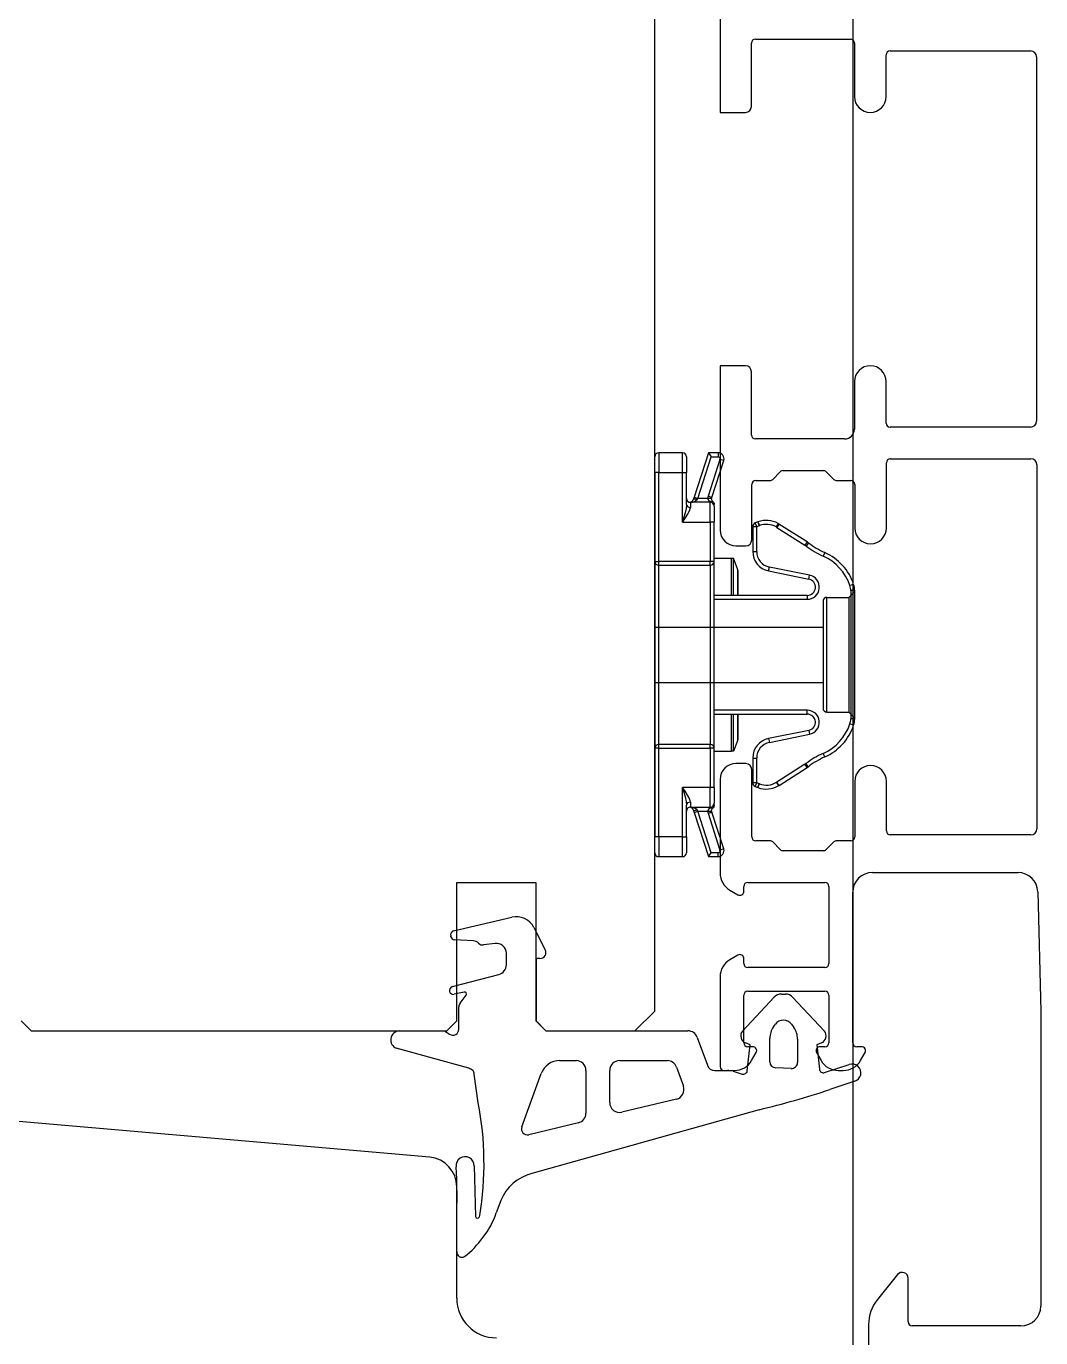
# Model space of a CAD drawing. Header units: centimetres. Extents: x 0.3 to 84.3, y 0.3 to 59.7.
# Drawn here: x 62.6139 to 62.7164, y 13.7373 to 13.8698 of the extents above; entities that cross this region are included whole.
import ezdxf

# ---------------------------------------------------------------- set-up
doc = ezdxf.new("R2010")
doc.units = ezdxf.units.CM
doc.linetypes.add('AUSGEZOGEN', pattern=[0])
doc.layers.add('Fenster', color=7, linetype='AUSGEZOGEN', lineweight=35)

msp = doc.modelspace()

# ---------------------------------------------------------------- linework, layer by layer
at = {"layer": 'Fenster', "color": 7, "linetype": 'AUSGEZOGEN', "lineweight": 25}
for p, q in [((62.697398605443, 15.53837461371404), (62.69739818294969, 12.15822411955887)), ((62.67739839483889, 13.77029936838212), (62.67739839483889, 13.92629936489525)), ((62.68399839497459, 13.87769936840232), (62.68399839497459, 13.86969936858114)), ((62.68399839497459, 13.86969936858114), (62.68399839497459, 13.86109936148091)), ((62.68756844118329, 13.86849936131553), (62.69716844096872, 13.86849936617714)), ((62.68716844119224, 13.86169936146753), (62.68716844119224, 13.86809936132445)), ((62.69756844095977, 13.86809936618606), (62.69756844095977, 13.86269936144518)), ((62.70076844088825, 13.86269936144518), (62.70076844088825, 13.86689936621292)), ((62.70116844087933, 13.86729936620395), (62.71536844034284, 13.86729936620395)), ((62.71596844032939, 13.86669936621734), (62.71596844032939, 13.82989936703993)), ((62.68399839497459, 13.86109936148091), (62.68656844120566, 13.86109936148091)), ((62.68656844120566, 13.83549936691475), (62.68399839497459, 13.83549936691475)), ((62.68399839497459, 13.83549936691475), (62.68399839497459, 13.81889936971657)), ((62.68716844119224, 13.82849936707121), (62.68716844119224, 13.83489936692818)), ((62.69756844095977, 13.83389936695053), (62.69756844095977, 13.82909936705778)), ((62.70076844088825, 13.82969936704435), (62.70076844088825, 13.83389936695053)), ((62.71536844034284, 13.82929936705332), (62.70116844087933, 13.82929936705332)), ((62.69656844098213, 13.82809936708013), (62.68756844118329, 13.82809936708013)), ((62.67739839483889, 13.82469940634401), (62.67739839483889, 13.82629940630827)), ((62.67779839482996, 13.82669940629931), (62.67779839482996, 13.82469940634401)), ((62.6801983947763, 13.82669940629931), (62.67779839482996, 13.82669940629931)), ((62.6801983947763, 13.82469940634401), (62.6801983947763, 13.82669940629931)), ((62.68059839476738, 13.82629940630827), (62.68059839476738, 13.82469940634401)), ((62.68282445323779, 13.82669940629931), (62.6813687104817, 13.82222311366268)), ((62.68174910042177, 13.82209940640205), (62.68311498954817, 13.82629940630827)), ((62.68398858966588, 13.82603755268242), (62.68277982199858, 13.8223206887064)), ((62.68379839469586, 13.82669940629931), (62.68282445323779, 13.82669940629931)), ((62.68282445323779, 13.82669940629931), (62.68311498954817, 13.82629940630827)), ((62.68311498954817, 13.82629940630827), (62.68379839469586, 13.82629940630827)), ((62.68316021193866, 13.82219698144577), (62.68436897960595, 13.82591384542179)), ((62.68379839469586, 13.82669940629931), (62.68379839469586, 13.82629940630827)), ((62.68436897960595, 13.82591384542179), (62.68398858966588, 13.82603755268242)), ((62.70119839459014, 13.82609936955564), (62.71539839405365, 13.82609936955564)), ((62.67739839483889, 13.82469940634401), (62.67739839483889, 13.81572276739567)), ((62.67779839482996, 13.82469940634401), (62.67739839483889, 13.82469940634401)), ((62.67779839482996, 13.81572276739567), (62.67779839482996, 13.82469940634401)), ((62.67779839482996, 13.82469940634401), (62.6801983947763, 13.82469940634401)), ((62.6801983947763, 13.81969940645576), (62.6801983947763, 13.82469940634401)), ((62.6801983947763, 13.82469940634401), (62.68059839476738, 13.82469940634401)), ((62.68059839476738, 13.82148826079774), (62.68059839476738, 13.82469940634401)), ((62.68931555214333, 13.82401652688978), (62.69008123755115, 13.82478221229754)), ((62.69036408025728, 13.82489936958246), (62.69443270931635, 13.82489936958246)), ((62.69471555202261, 13.82478221229744), (62.69548123743044, 13.82401652688973)), ((62.70079839459903, 13.81909936971211), (62.70079839459903, 13.82569936956461)), ((62.71599839404023, 13.82549936956902), (62.71599839404023, 13.78869937039163)), ((62.68719839490308, 13.81789936973891), (62.68719839490308, 13.82349936961373)), ((62.68759839489412, 13.8238993696048), (62.68903270943703, 13.8238993696048)), ((62.6957640801366, 13.8238993696048), (62.69719839467956, 13.8238993696048)), ((62.69759839467061, 13.82349936961373), (62.69759839467061, 13.81909936971211)), ((62.6813687104817, 13.82222311366268), (62.68128824838364, 13.82197569914147)), ((62.6813687104817, 13.82222311366268), (62.68174910042177, 13.82209940640205)), ((62.68166863832371, 13.82197569914147), (62.68174910042177, 13.82209940640205)), ((62.68274102881853, 13.82209940640205), (62.68174910042177, 13.82209940640205)), ((62.68314081534862, 13.82208634029362), (62.68274102881853, 13.82209940640205)), ((62.68274102881853, 13.82209940640205), (62.68274475433616, 13.82204563814275)), ((62.68274475433616, 13.82204563814275), (62.68277910379019, 13.82196374274822)), ((62.68277910379019, 13.82196374274822), (62.68286020286588, 13.82187594949374)), ((62.68316021193866, 13.82219698144577), (62.68277982199858, 13.8223206887064)), ((62.68286020286588, 13.82187594949374), (62.68299839471371, 13.8217922266414)), ((62.68300043179008, 13.82179260054182), (62.68310634915525, 13.82180213984507)), ((62.68310634915525, 13.82180213984507), (62.683193304352, 13.82179378543342)), ((62.68314267810745, 13.82203257203424), (62.68314081534862, 13.82208634029362)), ((62.68315985283448, 13.8219506766397), (62.68314267810745, 13.82203257203424)), ((62.68320040237231, 13.82186288338531), (62.68315985283448, 13.8219506766397)), ((62.68326949829622, 13.82177916053302), (62.68320040237231, 13.82186288338531)), ((62.68045830379626, 13.82063976880022), (62.68034501313591, 13.82021337518136)), ((62.68055591412682, 13.82108620120962), (62.68045830379626, 13.82063976880022)), ((62.6804916314955, 13.82012771372711), (62.68071821281618, 13.82048304174282)), ((62.68059839476738, 13.82148826079774), (62.68055591412682, 13.82108620120962)), ((62.68071821281618, 13.82048304174282), (62.68091343347731, 13.82085506875064)), ((62.68091343347731, 13.82085506875064), (62.68099839475843, 13.82119011840741)), ((62.68299839471371, 13.82169940641107), (62.68099839475843, 13.82169940641107)), ((62.68099839475843, 13.82169940641107), (62.68099839475843, 13.82119011840741)), ((62.68299839471371, 13.8217922266414), (62.68299839471371, 13.82169940641107)), ((62.68299839471371, 13.8217922266414), (62.68299839471371, 13.8217922266414)), ((62.68299839471371, 13.81969940645576), (62.68299839471371, 13.82169940641107)), ((62.683193304352, 13.82179378543342), (62.68328953181632, 13.82175934449351)), ((62.68328953181632, 13.82175934449351), (62.68328953181632, 13.82175934449351)), ((62.68328953181632, 13.82175934449351), (62.68335409701346, 13.82166801099429)), ((62.68335409701346, 13.82166801099429), (62.68338681244286, 13.82158060660327)), ((62.68338681244286, 13.82158060660327), (62.68339838409499, 13.82148796024817)), ((62.68339838409499, 13.82148796024817), (62.68339838409499, 13.82148796024817)), ((62.68339839470479, 13.82129940642003), (62.68339839470479, 13.82148504688076)), ((62.68339839470479, 13.82129940642003), (62.68339839470479, 13.81969940645576)), ((62.68034501313591, 13.82021337518136), (62.6801983947763, 13.81969940645576)), ((62.6801983947763, 13.81969940645576), (62.6804916314955, 13.82012771372711)), ((62.6801983947763, 13.81969940645576), (62.68299839471371, 13.81969940645576)), ((62.68339839470479, 13.81969940645576), (62.68299839471371, 13.81969940645576)), ((62.68299839471371, 13.81969940645576), (62.68299839471371, 13.81572276739567)), ((62.68339839470479, 13.81572276739567), (62.68339839470479, 13.81969940645576)), ((62.68729840046258, 13.81924217125993), (62.68729840046258, 13.81672943669114)), ((62.68729840046258, 13.81924217125993), (62.68769840045363, 13.81924217125993)), ((62.68781897837118, 13.8197137924948), (62.68755895541164, 13.81961707801247)), ((62.68769840045363, 13.81924217125993), (62.68755895541164, 13.81961707801247)), ((62.68769840045363, 13.81924217125993), (62.68795842341321, 13.81933888574236)), ((62.68769840045363, 13.81672943669114), (62.68769840045363, 13.81924217125993)), ((62.68781897837118, 13.8197137924948), (62.68795842341321, 13.81933888574236)), ((62.68782932010237, 13.8197176716009), (62.6879708334906, 13.81934354066948)), ((62.68985542340815, 13.81956444444013), (62.68965925291207, 13.81921585136889)), ((62.68994917012048, 13.81950826193784), (62.68973425028192, 13.81917090536709)), ((62.68973425028192, 13.81917090536709), (62.6925761263383, 13.81736043064666)), ((62.69279104617684, 13.81769778721742), (62.68994917012048, 13.81950826193784)), ((62.68559839493884, 13.81729936975235), (62.68659839491647, 13.81729936975235)), ((62.68729840046258, 13.81672943669114), (62.68769840045363, 13.81672943669114)), ((62.69279104617684, 13.81769778721742), (62.6925761263383, 13.81736043064666)), ((62.69292451379076, 13.81760492230747), (62.69268290042943, 13.81728613871865)), ((62.69457507820163, 13.81662859523472), (62.69441206314561, 13.81626331988055)), ((62.67739839483889, 13.81572276739567), (62.67739839483889, 13.7968760174339)), ((62.67739839483889, 13.81572276739567), (62.67779839482996, 13.81572276739567)), ((62.68299839471371, 13.81572276739567), (62.67779839482996, 13.81572276739567)), ((62.67779839482996, 13.81536032989643), (62.67779839482996, 13.81572276739567)), ((62.67779839482996, 13.81536032989643), (62.68299839471371, 13.81536032989643)), ((62.67779839482996, 13.79723845493318), (62.67779839482996, 13.81536032989643)), ((62.68339839470479, 13.81572276739567), (62.68299839471371, 13.81572276739567)), ((62.68299839471371, 13.81536032989643), (62.68299839471371, 13.81572276739567)), ((62.68299839471371, 13.81536032989643), (62.68299839471371, 13.79723845493318)), ((62.68339839470479, 13.81604940653737), (62.68514879483005, 13.81604940653737)), ((62.68339839470479, 13.7968760174339), (62.68339839470479, 13.81572276739567)), ((62.68514879483005, 13.81229937794019), (62.68514879483005, 13.81604940653737)), ((62.68514879483005, 13.81604940653737), (62.68514879483005, 13.81604940653737)), ((62.68516586887013, 13.81604940653737), (62.68516586887013, 13.81604940653737)), ((62.68518545272773, 13.81604940653737), (62.68523840625522, 13.81604940653737)), ((62.68523840625522, 13.81604940653737), (62.68529170896825, 13.81604940653737)), ((62.68529170896825, 13.81604940653737), (62.68531952263278, 13.81604940653737)), ((62.68531952263278, 13.81604940653737), (62.68531952263278, 13.81604940653737)), ((62.68533673335, 13.81604940653737), (62.68533673335, 13.81229937794019)), ((62.68533673335002, 13.81604940653737), (62.68536163037981, 13.81604940653737)), ((62.68578633317556, 13.8148825451959), (62.68536163037981, 13.81604940653737)), ((62.68578633317556, 13.81229937794019), (62.68578633317556, 13.8148825451959)), ((62.68579839465115, 13.81481414116879), (62.68579839465115, 13.81229937794019)), ((62.68889966455797, 13.81476958732569), (62.68897941172992, 13.81516155719878)), ((62.68889966455797, 13.81476958732569), (62.69296386987652, 13.81394271540826)), ((62.69304361704852, 13.81433468528135), (62.68897941172992, 13.81516155719878)), ((62.69296386987652, 13.81394271540826), (62.69304361704852, 13.81433468528135)), ((62.69699839440079, 13.81209935928742), (62.69759839438738, 13.81269935927394)), ((62.69749487648321, 13.81341215569292), (62.69711558007299, 13.81328513511958)), ((62.69759839438738, 13.81277705282651), (62.69719839439631, 13.81277705282651)), ((62.69719839439631, 13.81277705282651), (62.69719839439631, 13.79982168232837)), ((62.69759839438738, 13.79982168232837), (62.69759839438738, 13.81277705282651)), ((62.69279839449467, 13.81229937794019), (62.68339839470479, 13.81229937794019)), ((62.68339839470479, 13.81189937794912), (62.69279839449467, 13.81189937794912)), ((62.69279839449467, 13.81229937794019), (62.69279839449467, 13.81189937794912)), ((62.69439839445889, 13.81169935929629), (62.69439839445889, 13.80089935953766)), ((62.69479839444998, 13.80049935954662), (62.69479839444998, 13.81209935928742)), ((62.69479839444998, 13.81209935928742), (62.69699839440079, 13.81209935928742)), ((62.69699839440079, 13.81209935928742), (62.69699839440079, 13.80049935954662)), ((62.67739839483889, 13.80909935935447), (62.69439839445889, 13.80909935935447)), ((62.67739839483889, 13.80349935947957), (62.69439839445889, 13.80349935947957)), ((62.69279839449467, 13.80069940688045), (62.68339839470479, 13.80069940688045)), ((62.69279839449467, 13.80029940688942), (62.69279839449467, 13.80069940688045)), ((62.68339839470479, 13.80029940688942), (62.69279839449467, 13.80029940688942)), ((62.68514879483005, 13.79654940697324), (62.68514879483005, 13.80029940688942)), ((62.68533673335, 13.80029940688942), (62.68533673335, 13.79654940697324)), ((62.68578633317556, 13.79771626831457), (62.68578633317556, 13.80029940688942)), ((62.68579839465115, 13.80029940688942), (62.68579839465115, 13.79778467234169)), ((62.69479839444998, 13.80049935954662), (62.69699839440079, 13.80049935954662)), ((62.69699839440079, 13.80049935954662), (62.69759839438738, 13.79989935956001)), ((62.69749486497793, 13.79918654510707), (62.69711557086879, 13.79931357255132)), ((62.69759839438738, 13.79982168232837), (62.69719839439631, 13.79982168232837)), ((62.69296406170275, 13.79865416439375), (62.68889966455797, 13.7978272534489)), ((62.68897941172992, 13.79743528357581), (62.69304380887471, 13.79826219452062)), ((62.69296406170275, 13.79865416439375), (62.69304380887471, 13.79826219452062)), ((62.67779839482996, 13.7968760174339), (62.67739839483889, 13.7968760174339)), ((62.67739839483889, 13.7968760174339), (62.67739839483889, 13.78789940716656)), ((62.68299839471371, 13.79723845493318), (62.67779839482996, 13.79723845493318)), ((62.67779839482996, 13.7968760174339), (62.67779839482996, 13.79723845493318)), ((62.67779839482996, 13.7968760174339), (62.68299839471371, 13.7968760174339)), ((62.67779839482996, 13.78789940716656), (62.67779839482996, 13.7968760174339)), ((62.68299839471371, 13.7968760174339), (62.68299839471371, 13.79723845493318)), ((62.68339839470479, 13.7968760174339), (62.68299839471371, 13.7968760174339)), ((62.68299839471371, 13.7968760174339), (62.68299839471371, 13.7928994070548)), ((62.68339839470479, 13.7928994070548), (62.68339839470479, 13.7968760174339)), ((62.68578633317556, 13.79771626831457), (62.68536163037981, 13.79654940697324)), ((62.68889966455797, 13.7978272534489), (62.68897941172992, 13.79743528357581)), ((62.68339839470479, 13.79654940697324), (62.68514879483005, 13.79654940697324)), ((62.68516586887013, 13.79654940697324), (62.68516586887013, 13.79654940697324)), ((62.68523840625522, 13.79654940697324), (62.68518545272773, 13.79654940697324)), ((62.68518545272773, 13.79654940697324), (62.68518545272773, 13.79654940697324)), ((62.68529170896825, 13.79654940697324), (62.68523840625522, 13.79654940697324)), ((62.68531952263278, 13.79654940697324), (62.68529170896825, 13.79654940697324)), ((62.68536163037981, 13.79654940697324), (62.68533673335002, 13.79654940697324)), ((62.68533673335, 13.79654940697324), (62.68533673335, 13.79654940697324)), ((62.68729840046258, 13.7958674040834), (62.68729840046258, 13.79335662988774)), ((62.68729840046258, 13.7958674040834), (62.68769840045363, 13.7958674040834)), ((62.68769840045363, 13.79335662988774), (62.68769840045363, 13.7958674040834)), ((62.69292038010744, 13.79499072749886), (62.69267856990408, 13.79530936180086)), ((62.69457509010713, 13.79597019490798), (62.69441207561803, 13.79633547051513)), ((62.68659839491647, 13.79529937024409), (62.68559839493884, 13.79529937024409)), ((62.68719839490308, 13.78789937040947), (62.68719839490308, 13.79469937025752)), ((62.69257100844468, 13.79523447272555), (62.68974550330162, 13.79343442742711)), ((62.68996042314016, 13.79309707085636), (62.69278592828324, 13.79489711615475)), ((62.69278592828324, 13.79489711615475), (62.69257100844468, 13.79523447272555)), ((62.68299839471371, 13.7928994070548), (62.6801983947763, 13.7928994070548)), ((62.6801983947763, 13.78789940716656), (62.6801983947763, 13.7928994070548)), ((62.68046944897745, 13.7925042196885), (62.6801983947763, 13.7928994070548)), ((62.6801983947763, 13.7928994070548), (62.68033392187688, 13.79242518221531)), ((62.68339839470479, 13.7928994070548), (62.68299839471371, 13.7928994070548)), ((62.68299839471371, 13.7908994070995), (62.68299839471371, 13.7928994070548)), ((62.68339839470479, 13.7928994070548), (62.68339839470479, 13.79129940709059)), ((62.68399839497459, 13.79369937027987), (62.68399839497459, 13.78424689135255)), ((62.68769840045363, 13.79335662988774), (62.68729840046258, 13.79335662988774)), ((62.68755890014136, 13.79298174369737), (62.68769840045363, 13.79335662988774)), ((62.68755890014136, 13.79298174369737), (62.68781909609168, 13.79288492120232)), ((62.68795859640392, 13.79325980739259), (62.68769840045363, 13.79335662988774)), ((62.68781909609168, 13.79288492120232), (62.68795859640392, 13.79325980739259)), ((62.68782923357645, 13.79288111763231), (62.68797076138564, 13.79325524310866)), ((62.68992294152633, 13.79307376980919), (62.68971551801059, 13.79341578658937)), ((62.68996042314016, 13.79309707085636), (62.68974550330162, 13.79343442742711)), ((62.69759839467061, 13.79349937028428), (62.69759839467061, 13.78789937040947)), ((62.70079839459903, 13.78849937039604), (62.70079839459903, 13.79349937028428)), ((62.68033392187688, 13.79242518221531), (62.68045822075104, 13.7919593780704)), ((62.68045822075104, 13.7919593780704), (62.68056404504472, 13.79146521833441)), ((62.68071804672584, 13.79211604956777), (62.68046944897745, 13.7925042196885)), ((62.68056404504472, 13.79146521833441), (62.68059839476738, 13.79111055271279)), ((62.6809296953131, 13.79170424978779), (62.68071804672584, 13.79211604956777)), ((62.68099839475843, 13.79140869510307), (62.6809296953131, 13.79170424978779)), ((62.68099839475843, 13.79140869510307), (62.68099839475843, 13.7908994070995)), ((62.68059839476738, 13.78789940716656), (62.68059839476738, 13.79111055271279)), ((62.68099839475843, 13.7908994070995), (62.68299839471371, 13.7908994070995)), ((62.68128824838364, 13.79062311436901), (62.6813687104817, 13.7903756998478)), ((62.6813687104817, 13.7903756998478), (62.68174910042177, 13.79049940710843)), ((62.6813687104817, 13.7903756998478), (62.68282445323779, 13.78589940721127)), ((62.68174910042177, 13.79049940710843), (62.68166863832371, 13.79062311436901)), ((62.68174910042177, 13.79049940710843), (62.68274102881853, 13.79049940710843)), ((62.68311498954817, 13.78629940720234), (62.68174910042177, 13.79049940710843)), ((62.68274475861286, 13.79055319626787), (62.68274102881853, 13.79049940710843)), ((62.68274102881853, 13.79049940710843), (62.68314081534862, 13.79051247321691)), ((62.68277913902281, 13.7906351254595), (62.68274475861286, 13.79055319626787)), ((62.68285236399691, 13.79071639022782), (62.68277913902281, 13.7906351254595)), ((62.68277982199858, 13.79027812480413), (62.68316021193866, 13.79040183206476)), ((62.68277982199858, 13.79027812480413), (62.68398858966588, 13.7865612608281)), ((62.68293635533346, 13.79077462111591), (62.68285236399691, 13.79071639022782)), ((62.68299839471371, 13.79080658686908), (62.68293635533346, 13.79077462111591)), ((62.68299839471371, 13.7908994070995), (62.68299839471371, 13.79080658686908)), ((62.68310635155321, 13.7907966736776), (62.68300043188768, 13.79080621295098)), ((62.68300043188768, 13.79080621295098), (62.68300043188768, 13.79080621295098)), ((62.68319330473742, 13.79080502815332), (62.68310635155321, 13.7907966736776)), ((62.68314081534862, 13.79051247321691), (62.68314268024577, 13.79056626237639)), ((62.68314268024577, 13.79056626237639), (62.6831598704508, 13.79064819156797)), ((62.6831598704508, 13.79064819156797), (62.68319648293781, 13.79072945633634)), ((62.68436897960595, 13.78668496808873), (62.68316021193866, 13.79040183206476)), ((62.68328953181632, 13.79083946901697), (62.68319330473742, 13.79080502815332)), ((62.68319648293781, 13.79072945633634), (62.68323847860608, 13.79078768722443)), ((62.68323847860608, 13.79078768722443), (62.68326949829603, 13.79081965297733)), ((62.68326949829622, 13.79081965297756), (62.68328953181632, 13.79083946901697)), ((62.68335811460938, 13.79093883352967), (62.68328953181632, 13.79083946901697)), ((62.68339338713476, 13.79105067162051), (62.68335811460938, 13.79093883352967)), ((62.68339838409499, 13.79111085326231), (62.68339338713476, 13.79105067162051)), ((62.68339839470479, 13.79111376662973), (62.68339839470479, 13.79129940709059)), ((62.68339839470479, 13.79111376662973), (62.68339839470479, 13.79111376662973)), ((62.67739839483889, 13.78629940720234), (62.67739839483889, 13.78789940716656)), ((62.67779839482996, 13.78789940716656), (62.67739839483889, 13.78789940716656)), ((62.6801983947763, 13.78789940716656), (62.67779839482996, 13.78789940716656)), ((62.67779839482996, 13.78789940716656), (62.67779839482996, 13.78589940721127)), ((62.6801983947763, 13.78789940716656), (62.68059839476738, 13.78789940716656)), ((62.6801983947763, 13.78589940721127), (62.6801983947763, 13.78789940716656)), ((62.68059839476738, 13.78789940716656), (62.68059839476738, 13.78629940720234)), ((62.68903270943703, 13.7874993704184), (62.68759839489412, 13.7874993704184)), ((62.69008123755115, 13.78661652772566), (62.68931555214333, 13.78738221313343)), ((62.69548123743044, 13.78738221313352), (62.69471555202261, 13.78661652772576)), ((62.69719839467956, 13.7874993704184), (62.6957640801366, 13.7874993704184)), ((62.71539839405365, 13.78809937040501), (62.70119839459014, 13.78809937040501)), ((62.68282445323779, 13.78589940721127), (62.68311498954817, 13.78629940720234)), ((62.68379839469586, 13.78629940720234), (62.68311498954817, 13.78629940720234)), ((62.68379839469586, 13.78589940721127), (62.68379839469586, 13.78629940720234)), ((62.68436897960595, 13.78668496808873), (62.68398858966588, 13.7865612608281)), ((62.69443270931635, 13.78649937044075), (62.69036408025728, 13.78649937044075)), ((62.67779839482996, 13.78589940721127), (62.6801983947763, 13.78589940721127)), ((62.68282445323779, 13.78589940721127), (62.68379839469586, 13.78589940721127)), ((62.69939839463033, 13.78429937048996), (62.71409901364148, 13.78429937048996)), ((62.65739839528593, 13.76929936840448), (62.65739839528593, 13.78329936809155)), ((62.65739839528593, 13.78329936809155), (62.66539839510712, 13.78329936809155)), ((62.66539839510712, 13.78329936809155), (62.66539839510712, 13.76929936840448)), ((62.68499839495222, 13.78251484058369), (62.68579839493432, 13.78205296037854)), ((62.6863983949209, 13.78239937053241), (62.6863983949209, 13.78289937052123)), ((62.68679839491198, 13.78329937051231), (62.69459839473766, 13.78329937051231)), ((62.69499839472871, 13.78289937052123), (62.69499839472871, 13.77509937069558)), ((62.69739839467505, 13.7670993708744), (62.69739839467505, 13.78229937053465)), ((62.71609839403801, 13.78234914855694), (62.71639839403131, 13.77029937080288)), ((62.65707774412148, 13.77839375855392), (62.66294557314921, 13.77977812752575)), ((62.66518548663553, 13.77874217781341), (62.66633901699375, 13.77648648424629)), ((62.65680355844768, 13.77781393198802), (62.65678028064153, 13.77791259801548)), ((62.65907665703944, 13.77739224010202), (62.65716895652812, 13.77750649601112)), ((62.66127484237482, 13.77712928114898), (62.66010888186415, 13.77697644074469)), ((62.66240481581771, 13.77497585573019), (62.66240481581773, 13.77613776369899)), ((62.66580481574169, 13.77561330115959), (62.66560481574617, 13.77561330115959)), ((62.68579839493432, 13.77594578083818), (62.68499839495222, 13.77548390063317)), ((62.6863983949209, 13.77509937069558), (62.6863983949209, 13.77559937068441)), ((62.66540481575063, 13.77541330116401), (62.66540481575063, 13.76929894127052)), ((62.69459839473766, 13.77469937070455), (62.68679839491198, 13.77469937070455)), ((62.65695738313665, 13.77277002808338), (62.66165957919836, 13.77400885232446)), ((62.68399839497459, 13.77375184986431), (62.68399839497459, 13.76469937092807)), ((62.65814368958581, 13.7722231549858), (62.65714930468675, 13.77199348696777)), ((62.65772789150321, 13.77109501767305), (62.65834767249197, 13.77190693021517)), ((62.68625300028616, 13.76827035645256), (62.68947069243595, 13.77170597335385)), ((62.6863983949209, 13.7670993708744), (62.6863983949209, 13.7718993707671)), ((62.68679839491198, 13.77229937075818), (62.69459839473766, 13.77229937075818)), ((62.69020056859955, 13.77202239397175), (62.69060056859223, 13.77202239397175)), ((62.69133044475115, 13.77170597335712), (62.69454813693412, 13.76827035645857)), ((62.69499839472871, 13.7718993707671), (62.69499839472871, 13.7670993708744)), ((62.65760481592497, 13.76846124836971), (62.65760481592497, 13.77073095299111)), ((62.6753983948836, 13.76829936842683), (62.67739839483889, 13.77029936838212)), ((62.71639839403131, 13.77029937080288), (62.71639839403131, 13.74049937146892)), ((62.61339839626941, 13.76929936840448), (62.61439839624705, 13.76829936842683)), ((62.65639839530827, 13.76829936842683), (62.65739839528593, 13.76929936840448)), ((62.66539839510712, 13.76929936840448), (62.66639839508476, 13.76829936842683)), ((62.66540481575063, 13.76929894127052), (62.66640438858423, 13.76829936843692)), ((62.68939506261344, 13.76870198250586), (62.68958773118862, 13.76897188796966)), ((62.69121554328103, 13.76897188797403), (62.69145515351416, 13.76863622292058)), ((62.61439839624705, 13.76829936842683), (62.65639839530827, 13.76829936842683)), ((62.65155983411487, 13.76829936843683), (62.6561590417308, 13.76829936843683)), ((62.6561590417308, 13.76829936843683), (62.65667511806161, 13.7679599507595)), ((62.66639839508476, 13.76829936842683), (62.6753983948836, 13.76829936842683)), ((62.66640438858423, 13.76829936843692), (62.68075363614911, 13.76829936843692)), ((62.68169332874892, 13.76764138859494), (62.68271829441795, 13.76482531856355)), ((62.68902288518507, 13.76517117997223), (62.68902287469977, 13.76753998947529)), ((62.69182734143402, 13.76747422989202), (62.6918273519031, 13.76510542038896)), ((62.65860629278649, 13.7645168338176), (62.65128419057983, 13.76653663226752)), ((62.68703584041433, 13.76687590889688), (62.68655445609067, 13.76708515832406)), ((62.6867448869202, 13.76427064456302), (62.68703584041433, 13.76687590889688)), ((62.68729839490078, 13.76669937088337), (62.68679839491198, 13.76669937088337)), ((62.69424668113868, 13.7670851583277), (62.69376529681662, 13.76687590889688)), ((62.69376529681662, 13.76687590889688), (62.69404028369382, 13.76441324753273)), ((62.69459839473766, 13.76669937088337), (62.69409839474883, 13.76669937088337)), ((62.69829839465491, 13.76669937088337), (62.69779839466609, 13.76669937088337)), ((62.66780229380014, 13.76529935656831), (62.66944762641821, 13.7652993384289)), ((62.67384762631985, 13.7652993384289), (62.67865302452788, 13.7652993384289)), ((62.68718292484957, 13.76529937091463), (62.68764480505459, 13.76609937089674)), ((62.69375198459494, 13.76609937089674), (62.69421386480009, 13.76529937091463)), ((62.69456458896223, 13.76407825838824), (62.69703974343105, 13.76490537466448)), ((62.69818292460371, 13.76529937091463), (62.69864480480872, 13.76609937089674)), ((62.65956976873841, 13.76103078864467), (62.65916857233881, 13.76393009640642)), ((62.6639700120272, 13.75859300892162), (62.66592189640637, 13.76398060947554)), ((62.67044762639587, 13.76429933845125), (62.67044762639587, 13.7599850998276)), ((62.67284762634221, 13.76104625742473), (62.67284762634221, 13.76429933845125)), ((62.67959271712768, 13.76464135858692), (62.68029341908661, 13.76271619577697)), ((62.68347004849777, 13.76429893469004), (62.68474599151229, 13.76429893469608)), ((62.68439839496562, 13.76429937093699), (62.68545087408069, 13.76429937093699)), ((62.68532034460503, 13.76421469003749), (62.68623359665015, 13.76394089247652)), ((62.69117825200874, 13.76450743277797), (62.68962288517489, 13.76457117998889)), ((62.69594591556894, 13.76429937093699), (62.69645087383483, 13.76429937093699)), ((62.69760569534724, 13.76320263297144), (62.69508447121974, 13.76236914634237)), ((62.67958817674491, 13.76140204754702), (62.67408207657801, 13.76007412933041)), ((62.68793571128393, 13.76032922777699), (62.66498566255097, 13.75388692489737)), ((62.6546598625754, 13.75552499769655), (62.61159839630963, 13.7592923878296)), ((62.66968207667633, 13.75901297173328), (62.6646748014002, 13.75780535620629)), ((62.65739839523977, 13.75332320786943), (62.65732767442197, 13.75456555563892)), ((62.6591647446796, 13.75466499547984), (62.65929576261811, 13.74954187479371)), ((62.65739839528593, 13.74128540743363), (62.65739839528593, 13.75253641366913)), ((62.66184006140533, 13.75115385134295), (62.66137538292283, 13.74993164627713)), ((62.65739839523977, 13.74872970569422), (62.65739839523977, 13.74974007589099)), ((62.65968218796151, 13.74950784309026), (62.65972025092546, 13.74964284165167)), ((62.70193210699691, 13.74367696120171), (62.69988981077354, 13.74115493540271)), ((62.70299839454989, 13.73889936907394), (62.70299839454989, 13.74329936897557)), ((62.69899839463931, 13.73863765389478), (62.69899839463931, 13.73166505709142)), ((62.71439839407601, 13.73849936908287), (62.70339839454093, 13.73849936908287))]:
    msp.add_line(p, q, dxfattribs=at)
for centre, radius, start, end in [((62.68756844118329, 13.86809936132444), 0.0003999999910607585, 90, 180), ((62.69716844096872, 13.86809936618605), 0.0003999999910571205, 0, 90), ((62.70116844087931, 13.86689936621291), 0.0003999999910607585, 90, 180), ((62.71536844034284, 13.86669936621733), 0.0005999999865911377, 0, 90), ((62.68656844120565, 13.86169936146752), 0.0005999999865911377, 270, 0), ((62.69916844092402, 13.86269936144517), 0.001599999964239396, 180, 0), ((62.68656844120565, 13.83489936692817), 0.0005999999865874998, 0, 90), ((62.69916844092402, 13.83389936695052), 0.001599999964235758, 0, 180), ((62.71536844034284, 13.82989936703993), 0.0005999999865874998, 270, 0), ((62.68756844118329, 13.8284993670712), 0.0003999999910571205, 180, 270), ((62.69656844098213, 13.82909936705776), 0.0009999999776482583, 270, 0), ((62.70116844087931, 13.82969936704434), 0.0003999999910571205, 180, 270), ((62.67779839482998, 13.82629940630826), 0.0003999999910607585, 90, 180), ((62.68019839477629, 13.82629940630826), 0.0003999999910607585, 0, 90), ((62.68379839469586, 13.82609940631263), 0.0005999999865874998, 341.9848681349995, 90), ((62.68379839469586, 13.82609940631263), 0.0001999999955303792, 341.9848681353064, 90), ((62.70119839459014, 13.8256993695646), 0.0003999999910607585, 90, 180), ((62.71539839405366, 13.82549936956902), 0.0005999999865911377, 0, 90), ((62.6903640802573, 13.82449936959137), 0.0003999999910607585, 90, 135.0000000003598), ((62.69443270931635, 13.82449936959123), 0.0003999999912499334, 44.9999999962217, 90), ((62.68759839489412, 13.82349936961372), 0.0003999999910607585, 90, 180), ((62.68903270943702, 13.82429936959606), 0.0003999999912499334, 270, 315.0000000039582), ((62.6957640801366, 13.82429936959588), 0.0003999999910571205, 224.9999999994602, 270), ((62.69719839467956, 13.82349936961372), 0.0003999999910607585, 0, 90), ((62.68099839475843, 13.82209940640204), 0.0003999999910571205, 180, 270), ((62.68090785844356, 13.82209940640204), 0.0003999999910571205, 276.4981075267559, 341.9848681356447), ((62.68354060187875, 13.82207327418513), 0.0007999999821178789, 161.9848681344831, 178.1280847869613), ((62.68354060187875, 13.82207327418513), 0.0003999999910571205, 161.9848681343621, 178.1280847871655), ((62.68299839471371, 13.82129940642002), 0.0003999999910607585, 0, 90), ((62.68769840045363, 13.81924217125992), 0.0003999999910607585, 110.4024797746587, 180), ((62.68712175316124, 13.82158832625763), 0.001999999955347448, 290.4024797742329, 290.718904998741), ((62.6886784004317, 13.81747288601263), 0.002399999946357275, 60.63139832538593, 110.7189049985368), ((62.68712175316148, 13.82158832625705), 0.002399999945731543, 290.4024797741612, 290.718904998713), ((62.6886784004317, 13.81747288601263), 0.001999999955296517, 60.63139832547092, 110.718904998638), ((62.68887457092781, 13.81782147908392), 0.001599999964239396, 57.49999999988803, 60.6313983252173), ((62.68887457092781, 13.81782147908392), 0.001999999955303793, 57.50000000002666, 60.6313983255957), ((62.68559839493883, 13.81889936971656), 0.001599999964235758, 180, 270), ((62.68659839491647, 13.81789936973891), 0.0005999999865874998, 270, 0), ((62.69919839463485, 13.8190993697121), 0.001599999964235758, 180, 0), ((62.68929840041788, 13.81672943669113), 0.001999999955296517, 180, 258.4999999999159), ((62.68929840041788, 13.81672943669113), 0.001599999964239396, 180, 258.5000000002879), ((62.69171644698419, 13.81601100436351), 0.001599999964239396, 52.84068068501677, 57.49999999995639), ((62.69799839437844, 13.82429937767196), 0.008799999803307583, 232.8406806851777, 245.9497526504416), ((62.69171644698419, 13.81601100436351), 0.001999999955303793, 52.84068068510344, 57.50000000002666), ((62.69799839437844, 13.82429937767196), 0.008399999812246824, 232.840680685172, 245.9497526504017), ((62.69237437494518, 13.81169737795366), 0.005399999879298411, 18.51491082807775, 65.94975265043276), ((62.69237437494518, 13.81169737795366), 0.004999999888241291, 18.51491082802764, 65.94975265044745), ((62.68559839465561, 13.81481414116878), 0.0001999999955267413, 0, 20.00000000080716), ((62.6927983944947, 13.81312937792163), 0.001229999972506921, 270, 78.50000000039849), ((62.6927983944947, 13.81312937792163), 0.0008299999814461626, 270, 78.50000000028886), ((62.6955983944321, 13.8127770528265), 0.001599999964235758, 0, 18.51491082805997), ((62.6955983944321, 13.8127770528265), 0.001999999955296517, 0, 18.51491082807589), ((62.69479839445, 13.81169935929628), 0.0003999999910607585, 90, 180), ((62.6927983944947, 13.7994684447362), 0.001230962144203544, 281.4999999998543, 90), ((62.69479839445, 13.80089935953765), 0.0003999999910607585, 180, 270), ((62.6927983944947, 13.7994684447362), 0.0008309621531427853, 281.4999999995566, 90), ((62.69237439450417, 13.80090141560467), 0.004999999888241291, 294.0501584233231, 341.4840512504953), ((62.6955983944321, 13.79982168232836), 0.001599999964239396, 341.484051250495, 0), ((62.6955983944321, 13.79982168232836), 0.001999999955296517, 341.4840512504306, 0), ((62.69237439450417, 13.80090141560467), 0.005399999879298412, 294.050158423344, 341.4840512504954), ((62.68559839465561, 13.79778467234168), 0.0001999999955303792, 339.999999999671, 0), ((62.68929840041788, 13.79586740408339), 0.001999999955296517, 101.500000000084, 180), ((62.68929840041788, 13.79586740408339), 0.001599999964239396, 101.4999999997121, 180), ((62.69171132909055, 13.79658389900864), 0.001599999964235758, 302.5000000001803, 307.1947065207474), ((62.69799839437844, 13.78829940715763), 0.008799999803303945, 114.0501584233506, 127.1947065205969), ((62.69799839437844, 13.78829940715763), 0.008399999812246827, 114.050158423427, 127.194706520609), ((62.68559839493883, 13.79369937027986), 0.001599999964235758, 90, 180), ((62.68659839491647, 13.79469937025751), 0.0005999999865874997, 0, 90), ((62.69171132909055, 13.79658389900864), 0.001999999955300155, 302.500000000028, 307.1947065207054), ((62.69919839463485, 13.79349937028427), 0.001599999964239396, 0, 180), ((62.68769840045363, 13.79335662988773), 0.0003999999910607585, 180, 249.5890732181092), ((62.68712159453023, 13.79101049025011), 0.001999999955663953, 69.27888650246608, 69.58907321797633), ((62.68867840043174, 13.79512587049052), 0.002399999946357275, 249.278886502288, 301.2356282796314), ((62.68712159453032, 13.79101049025038), 0.002399999946459138, 69.27888650230504, 69.58907321800946), ((62.68867840043174, 13.79512587049052), 0.001999999955296517, 249.278886502418, 301.2356282795374), ((62.68888582394752, 13.79478385371025), 0.00159999996423212, 301.2356282794623, 302.4999999999999), ((62.68888582394752, 13.79478385371025), 0.001999999955285602, 301.2356282796693, 302.4999999998488), ((62.68099839475843, 13.79049940710842), 0.0003999999910607585, 90, 180), ((62.68090785844356, 13.79049940710842), 0.0003999999910607585, 18.01513186435524, 83.5018924733017), ((62.68354060187875, 13.79052553932537), 0.0007999999821178789, 181.8719152130387, 198.015131865275), ((62.68299839471371, 13.79129940709058), 0.0003999999910607585, 270, 0), ((62.68354060187875, 13.79052553932537), 0.0003999999910607585, 181.8719152127678, 198.0151318653959), ((62.71539839405366, 13.78869937039162), 0.0005999999865911377, 270, 0), ((62.68759839489412, 13.78789937040946), 0.0003999999910571205, 180, 270), ((62.68903270943702, 13.78709937042717), 0.0003999999912462954, 44.99999999586186, 90), ((62.6957640801366, 13.78709937042735), 0.0003999999910571205, 90, 135.0000000005398), ((62.69719839467956, 13.78789937040946), 0.0003999999910607585, 270, 0), ((62.70119839459014, 13.78849937039604), 0.0003999999910607585, 180, 270), ((62.67779839482998, 13.78629940720233), 0.0003999999910607585, 180, 270), ((62.68019839477629, 13.78629940720233), 0.0003999999910607585, 270, 0), ((62.68379839469586, 13.78649940719783), 0.0005999999865911377, 270, 18.01513186500051), ((62.68379839469586, 13.78649940719783), 0.0001999999955303793, 270, 18.01513186469359), ((62.6903640802573, 13.78689937043182), 0.0003999999910571205, 225.0000000005397, 270), ((62.69443270931635, 13.78689937043205), 0.0003999999912462954, 270, 315.0000000037783), ((62.68599839492988, 13.78424689135253), 0.001999999955296517, 180, 239.9999999999039), ((62.69939839463036, 13.78229937053465), 0.001999999955296517, 90, 180), ((62.71409901364152, 13.7822993705346), 0.00199999995532562, 1.426182597845157, 90), ((62.68599839492985, 13.7823993705324), 0.0003999999910825863, 240.0000000065084, 0), ((62.68679839491198, 13.78289937052122), 0.0003999999910571205, 90, 180), ((62.69459839473766, 13.78289937052122), 0.0003999999910571205, 0, 90), ((62.66340481579535, 13.77783156747955), 0.001999999955292879, 27.08457157749126, 103.2747787874387), ((62.65716959265072, 13.77800444654467), 0.0003999999910571205, 103.2747787874504, 193.274778787392), ((62.65719287045694, 13.77790578051726), 0.0003999999910571205, 193.2747787868966, 266.5725381169751), ((62.6590288291818, 13.77659367108971), 0.0007999999821106029, 44.29421033606442, 86.57253811595915), ((62.66003089778502, 13.77757135121469), 0.0005999999865984138, 224.2942103358452, 277.4680591455547), ((62.66140481584009, 13.77613776369898), 0.00099999997764462, 0, 97.46805914622516), ((62.66560481574617, 13.77541330116399), 0.0001999999955267413, 90, 180), ((62.66580481574169, 13.77621330114616), 0.0005999999865947758, 270, 27.08457157606951), ((62.6859983949299, 13.7737518498643), 0.001999999955321982, 120.0000000005976, 180), ((62.68599839492988, 13.77559937068439), 0.0003999999910571205, 0, 120.0000000000706), ((62.66140481584005, 13.77497585573018), 0.0009999999776482583, 284.7595638140297, 0), ((62.68679839491198, 13.77509937069557), 0.0003999999910571205, 180, 270), ((62.69459839473766, 13.77509937069557), 0.0003999999910571205, 270, 0), ((62.65705928847996, 13.7723832267211), 0.0003999999910607585, 104.7595638143715, 283.0052610162422), ((62.65818869768922, 13.77202828510912), 0.0001999999955303792, 322.6433592426264, 103.0052610162422), ((62.68679839491198, 13.77189937076709), 0.0003999999910571205, 90, 180), ((62.69020056859954, 13.77102239399409), 0.0009999999776482583, 90, 136.8760147833717), ((62.69060056859065, 13.77102239399409), 0.0009999999776482583, 43.1239854727371, 90), ((62.69459839473766, 13.77189937076709), 0.0003999999910571205, 0, 90), ((62.65820481591157, 13.7707309529911), 0.0005999999865911377, 142.6433592431657, 180), ((62.69040163723638, 13.76839089149748), 0.0009999999776482583, 35.52066096658276, 144.4793393402887), ((62.65164440505592, 13.76738322423911), 0.0009200393660986376, 95.27413063071516, 246.9508437463317), ((62.65700481593838, 13.7684612483697), 0.0005999999865874998, 236.6675241907267, 0), ((62.68075363614911, 13.76729936845917), 0.0009999999776482583, 20.00000000013766, 90), ((62.68686280498787, 13.76779452382806), 0.000773484622167272, 142.0349661050416, 246.5062498206318), ((62.69102287465508, 13.76753998948601), 0.001999999955296517, 144.4793366826316, 180), ((62.68982734147875, 13.767474229892), 0.001999999955296517, 0, 35.52066362400936), ((62.6939383322361, 13.76779452382938), 0.0007734846221672721, 293.4937506167961, 37.96503433178272), ((62.68679839491198, 13.76709937087438), 0.0003999999910571205, 180, 270), ((62.68729839490081, 13.76629937089227), 0.0003999999910607585, 330.0000000001157, 90), ((62.69409839474881, 13.76629937089227), 0.0003999999910825863, 90, 209.9999999934575), ((62.69459839473766, 13.76709937087438), 0.0003999999910571205, 270, 0), ((62.69779839466611, 13.76709937087438), 0.0003999999910571205, 180, 270), ((62.69829839465493, 13.76629937089227), 0.0003999999910607585, 330.0000000006245, 90), ((62.66780229380014, 13.76329935661301), 0.001999999955296517, 90, 160.0849553018721), ((62.66944762641821, 13.76429933845124), 0.0009999999776482583, 0, 90), ((62.67384762631985, 13.76429933845124), 0.0009999999776482583, 90, 180), ((62.67865302452788, 13.76429933845124), 0.0009999999776482583, 20.00000000004204, 90), ((62.68347004849777, 13.76509893467204), 0.0007999999821178789, 199.9999999998507, 270), ((62.68545087408072, 13.76629937089227), 0.001999999955296517, 270, 329.9999999999667), ((62.6896228851717, 13.7651711799755), 0.0005999999865874998, 180, 270), ((62.69122735191652, 13.76510542038895), 0.0005999999865874998, 265.3060551366528, 0), ((62.69594591556893, 13.76629937089227), 0.001999999955296517, 210.0000000000333, 270), ((62.69645087383486, 13.76629937089227), 0.001999999955321982, 270, 329.9999999994651), ((62.6973240915282, 13.76405445988516), 0.0008971676553876089, 288.293269845081, 108.4779548379937), ((62.65782245509518, 13.76267683428095), 0.001999999955296517, 53.67751081282379, 66.92605107223521), ((62.65877018222344, 13.76396594761031), 0.0003999999910607585, 354.8577927460908, 54.03948280334705), ((62.65877018222392, 13.76396594760994), 0.0003999999910534826, 53.67751089688675, 54.03948288820366), ((62.68439839496563, 13.76469937092806), 0.0003999999910607585, 180, 270), ((62.68474599152187, 13.76229893474078), 0.001999999955300155, 73.31100465489511, 90), ((62.68634846726562, 13.76432404353617), 0.0003999999910571205, 253.3110048328012, 352.328257139236), ((62.69443781306292, 13.76445763664832), 0.0003999999910571205, 186.3713957511542, 288.4779548422939), ((62.67935372648681, 13.76237417564134), 0.0009999999776482583, 283.559219905009, 19.99999999994639), ((62.6668351880536, 13.8478207562658), 0.08999999798834325, 283.5592199055541, 288.2932698445868), ((62.62753290933036, 13.75491248061993), 0.03261585586513385, 350.7021502765472, 10.81199312920413), ((62.67384762631985, 13.76104625742472), 0.0009999999776482583, 180, 283.5592199054049), ((62.66944762641821, 13.75998509982759), 0.0009999999776482583, 283.5592199057767, 0), ((62.66453413124535, 13.75838863306284), 0.0005999999865874998, 160.0849553019414, 283.5592199056766), ((62.65824383126834, 13.75465921239533), 0.0009209315692089016, 0.3597971021888458, 185.8369483688226), ((62.65439839535298, 13.75253641366911), 0.002999999932944775, 0, 84.99999999995194), ((62.59974247026627, 13.75153164188027), 0.05768375328668121, 358.2201976429236, 1.779802357079864), ((62.66609709474982, 13.74943099973984), 0.004592444941678033, 104.0053903195985, 157.9664713542268), ((62.65949197803194, 13.74955895466846), 0.0001969573830643415, 184.9748602062198, 344.9592614228263), ((62.65445147658795, 13.75203308493069), 0.007235780769793062, 320.3632525031244, 343.1167055206322), ((62.53965755437676, 13.74803541516816), 0.1177428878805538, 359.426853691799, 0.3378560535243997), ((62.59534027578932, 13.74614994300941), 0.06205831058170855, 359.8577986727386, 0.6533806590158469), ((62.65246460303988, 13.75280515476283), 0.00928281794292112, 308.0040016740488, 324.520125735804), ((62.65792866885216, 13.74595888839657), 0.0005315652144820461, 176.0050468264965, 298.2399897962418), ((62.70239839456333, 13.74329936897556), 0.0005999999865474821, 0, 140.9999999999414), ((62.66139839519651, 13.74128540743363), 0.003999999910593033, 180, 270), ((62.7029983945499, 13.73863765389478), 0.003999999910593033, 140.9999999999922, 180), ((62.71439839407601, 13.74049937146891), 0.001999999955296517, 270, 0), ((62.70339839454093, 13.73889936907393), 0.0003999999910607585, 180, 270)]:
    msp.add_arc(centre, radius, start, end, dxfattribs=at)
for centre, major_axis, ratio, start_param, end_param in [((62.68090785844356, 13.82209940640204), (-0.0007999999821178789, -3.810013217584864e-18), 0.4999999999977264, 1.646315018511942, 2.827169287363707), ((62.68166863832372, 13.82185199188084), (0.0003803899400841487, -0.0001237072606161456), 0.2954608359410786, 1.666589558687575, 3.141592653589793), ((62.68099839475843, 13.82148826079773), (0.0003999999910607585, 2.131628159642452e-18), 0.7453559925006802, 3.141592653589793, 4.71238898038469), ((62.67779839482998, 13.81572276739566), (0.0003999999910571205, 2.131628159623065e-18), 0.9060937684129717, 3.141592653589793, 4.71238898038469), ((62.68299839471371, 13.81572276739566), (-0.0003999999910607586, -1.905006608801096e-18), 0.9060937684138257, 1.570796326794897, 3.141592653589793), ((62.67779839482998, 13.7968760174339), (0.0003999999910571205, 2.131628159623065e-18), 0.9060937684220667, 1.570796326794897, 3.141592653589793), ((62.68299839471371, 13.7968760174339), (-0.0003999999910607585, -1.905006608801095e-18), 0.9060937684138259, 3.141592653589793, 4.71238898038469), ((62.68099839475843, 13.79111055271277), (0.0003999999910607585, 2.131628159642452e-18), 0.7453559924915849, 1.570796326794897, 3.141592653589793), ((62.68090785844356, 13.79049940710842), (-0.0007999999821178789, -3.810013217584864e-18), 0.5000000000022736, 3.456016019813205, 4.63687028866696), ((62.68166863832372, 13.79074682162963), (0.0003803899400841474, 0.0001237072606161496), 0.2954608359410786, 3.141592653589794, 4.616595748492012)]:
    msp.add_ellipse(centre, major_axis=major_axis, ratio=ratio, start_param=start_param, end_param=end_param, dxfattribs=at)

doc.saveas('drawing.dxf')
